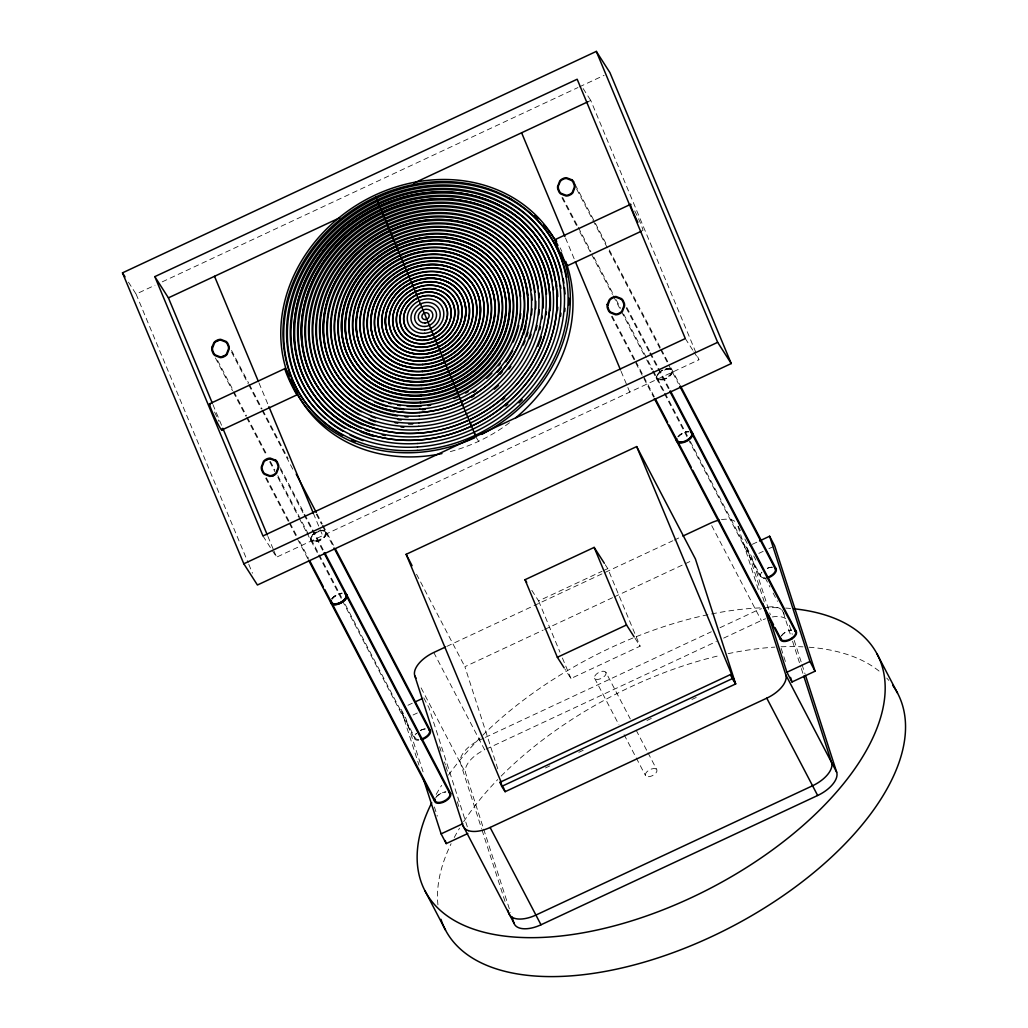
<?xml version="1.0" encoding="UTF-8"?>
<svg xmlns="http://www.w3.org/2000/svg" width="1028" height="1028" viewBox="0 0 1028 1028"><rect width="100%" height="100%" fill="white"/><g stroke="black" fill="none" stroke-linecap="round" stroke-linejoin="round"><path stroke-width="0.75" stroke-dasharray="5 3.75" d="M128.436 282.135L136.082 294.072L154.984 285.244M162.244 281.852L577.942 87.56M579.394 86.879L604.104 75.34M587.862 101.811L590.766 100.448L696.457 353.85M272.317 550.545L276.571 557.176L698.924 359.774L697.074 355.328M531.797 590.329L538.608 600.93L601.997 571.298M603.436 570.63L607.766 568.612L640.11 646.175L570.951 678.506L565.002 669.215M446.807 646.394L672.775 540.779M674.227 540.111L681.461 536.719M497.77 768.828L464.887 666.709L543.182 630.113M544.634 629.432L612.778 597.589M614.23 596.908L683.826 564.385M685.278 563.704L692.525 560.311M407.962 705.259L412.279 703.229M764.267 601.984L746.559 546.999L750.877 544.981M752.316 544.313L758.086 541.615M413.05 714.987L417.368 712.969M758.844 553.372L763.174 551.355M768.931 548.656L773.262 546.639M483.918 738.053L479.562 740.083A25.507 12.978 -27.6 0 0 460.544 763.341L481.528 828.491M485.357 737.372L711.325 631.77M720.024 627.697L756.235 610.773A25.507 12.978 -27.6 0 1 761.465 608.692M486.103 749.142L716.413 641.498M723.661 638.118L761.324 620.514A25.507 12.978 -27.6 0 1 765.577 618.753M545.47 767.929L549.813 765.899M578.815 752.342L583.159 750.311M646.959 720.487L651.302 718.456M691.908 699.49L696.252 697.447M583.12 88.524L590.766 100.448M685.316 338.559L692.975 350.497M693.823 351.82L698.924 359.774M605.209 564.629L607.766 568.612M635.021 638.221L640.11 646.175M476.015 437.157L478.662 441.295M262.962 535.961L271.469 549.222M575.127 184.526L606.34 244.24M609.321 249.932L660.606 348.042M661.351 349.469L668.046 362.267M671.014 367.947L679.791 384.601M576.657 189.113L659.912 348.363M660.657 349.79L678.364 383.508M626.874 307.539L649.799 351.383M650.531 352.797L657.933 366.945M658.665 368.358L669.755 389.573M626.18 307.873L649.105 351.704M649.837 353.131L657.239 367.266M657.971 368.679L669.806 391.308M740.456 530.551L737.5 524.91A25.507 12.978 -27.6 0 0 737.05 523.83M744.876 539.006L747.831 544.647M753.73 555.942L755.94 560.17M765.128 577.736L769.946 586.975M773.12 593.04L777.476 601.38M781.845 609.72L785.482 616.671M746.559 546.999L751.648 556.739L770.345 614.783M562.65 197.427L577.518 225.864M578.263 227.291L590.894 251.462M593.876 257.154L613.202 294.124M616.17 299.803L620.629 308.336M623.598 314.028L652.6 369.476M653.333 370.902L664.345 391.822M665.09 393.236L687.334 435.782M690.302 441.462L760.733 576.194M656.237 377.957L663.651 392.143M664.396 393.557L687.385 437.53M688.117 438.943L760.039 576.515M561.956 197.749L576.824 226.199M579.792 231.878L590.946 253.209M591.691 254.636L612.508 294.445M613.253 295.871L620.681 310.083M621.426 311.51L643.721 354.159M646.702 359.851L651.906 369.81M652.651 371.224L656.365 378.343M612.174 316.174L635.086 360.018M635.831 361.432L654.309 396.795M611.48 316.495L653.615 397.116M711.71 525.616L761.324 620.514M605.955 672.415A6.374 3.251 -27.6 0 1 598.669 679.315A6.374 3.251 -27.6 0 1 596.214 674.252A6.374 3.251 -27.6 0 1 605.955 672.415L630.292 718.957M636.191 730.253L647.254 751.404M647.987 752.817L656.841 769.741A6.374 3.251 -27.6 0 1 649.542 776.641A6.374 3.251 -27.6 0 1 647.1 771.578A6.374 3.251 -27.6 0 1 656.841 769.741M594.595 678.236L618.933 724.779M624.099 734.66L645.481 775.562M416.546 574.241L464.887 666.709M433.777 652.484L484.651 749.81A25.507 12.978 -27.6 0 0 465.633 773.082L483.199 827.617M421.12 687.912L465.633 773.082M423.806 697.845L428.894 707.585L468.768 831.305M231.544 350.407L248.647 383.11M249.393 384.536L262.024 408.707M262.77 410.133L288.046 458.475M317.035 513.923L322.239 523.882M322.985 525.308L333.997 546.215M325.889 532.363L333.303 546.536M231.596 352.154L247.954 383.431M248.699 384.857L261.33 409.028M262.076 410.455L293.301 470.169M316.341 514.244L321.546 524.203M322.291 525.629L326.004 532.735A8.16 4.163 -27.6 0 1 316.059 541.37A8.16 4.163 -27.6 0 1 313.823 534.444A8.16 4.163 -27.6 0 1 326.004 532.735M280.336 467.753L323.961 551.188M280.387 469.488L303.299 513.332M304.044 514.745L311.433 528.88M312.178 530.294L323.267 551.509M311.137 539.25L318.551 553.437M319.284 554.85L341.527 597.396M345.241 604.49L414.926 737.808M217.589 360.468L233.202 390.332M233.947 391.758L246.579 415.929M247.324 417.342L267.396 455.738M270.364 461.431L274.823 469.963M277.804 475.643L311.253 539.636M215.417 357.95L232.508 390.653M233.253 392.079L245.885 416.25M246.63 417.676L266.702 456.059M269.683 461.752L274.874 471.698M277.856 477.39L298.673 517.2M299.405 518.626L306.1 531.425M306.845 532.851L317.858 553.758M318.59 555.184L341.579 599.144M342.324 600.558L414.245 738.13M266.368 477.789L289.292 521.633M290.024 523.046L296.681 535.781M299.636 541.435L308.516 558.41M265.674 478.123L288.598 521.967M289.331 523.38L307.822 558.731M565.49 237.982L574.755 260.212M621.105 371.352L629.766 392.105M538.608 600.93L559.964 652.163M562.406 658.01L570.951 678.506M259.017 382.994L268.295 405.225M313.399 513.396L322.676 535.627M212.912 404.544L221.56 425.284M267.91 536.423L273.474 549.762M274.091 551.239L276.571 557.176M136.082 294.072L248.185 562.856M248.789 564.333L252.49 573.187M789.363 625.268L792.292 634.353M794.233 640.418L801.557 663.137M802.046 664.653L804.975 673.751M783.297 612.495L792.074 639.776M792.562 641.292L800.863 667.043M801.352 668.56L803.292 674.625M781.177 648.385L785.598 662.135M737.988 526.426L758.972 591.575M483.687 829.133L510.518 912.466M482.016 830.007L505.429 902.738M439.56 746.726L441.038 751.301M444.481 761.992L445.458 765.05M445.959 766.58L447.424 771.167M457.28 801.711L459.246 807.815M423.073 771.822L405.842 718.354L400.753 708.626L418.961 765.14M434.394 806.941L437.337 816.116M418.859 739.44A8.16 4.151 -27.6 0 1 416.443 733.401M420.439 730.433A8.16 4.151 -27.6 0 1 425.155 728.942M418.666 740.301A8.931 4.549 -27.6 0 1 416.404 733.298M420.388 730.445A8.931 4.549 -27.6 0 1 425.541 728.826M764.665 577.826A8.16 4.151 -27.6 0 1 761.928 572.159A8.931 4.549 -27.6 0 0 766.104 578.468M772.349 567.289A8.16 4.151 -27.6 0 0 765.731 569.088A8.931 4.549 -27.6 0 1 772.388 567.148M665.617 369.052A8.16 4.151 -27.6 0 1 670.474 374.269A8.16 4.151 -27.6 0 1 657.971 378.741A8.16 4.151 -27.6 0 1 662.957 370.003M331.659 598.977A8.931 4.549 -27.6 0 1 342.041 593.079M332.275 598.964A8.16 4.151 -27.6 0 1 341.771 593.567M677.915 436.759A8.931 4.549 -27.6 0 1 688.824 431.413M678.069 436.797A8.16 4.151 -27.6 0 1 688.799 431.542M678.48 436.797A8.16 4.151 -27.6 0 1 688.914 431.927M214.544 412.035A14.456 1.079 65 0 1 218.81 421.197M560.119 247.838A14.456 1.079 65 0 1 561.879 251.462M634.713 210.894A14.456 1.079 65 0 1 641.228 225.042A14.456 1.079 65 0 1 642.461 230.298M509.49 422.739A150.229 130.646 -32.7 0 1 447.951 452.191M435.641 797.908A8.16 4.151 -27.6 0 1 445.934 791.894A8.931 4.549 -27.6 0 0 435.654 797.522M332.07 598.977A8.16 4.151 -27.6 0 1 341.656 593.387M331.851 598.977A8.931 4.549 -27.6 0 1 342.041 593.272M781.383 636.101A8.16 4.151 -27.6 0 1 791.676 630.1M781.396 635.728A8.931 4.549 -27.6 0 1 791.586 630.023M721.476 519.628A25.507 12.978 -27.6 0 1 735.508 521.89M772.349 616.954A25.507 12.978 -27.6 0 1 786.381 619.216M768.289 607.073A25.507 12.978 -27.6 0 1 781.087 609.296M437.941 904.871A255.188 129.901 -27.6 0 1 451.112 843.692M454.247 837.524A255.188 129.901 -27.6 0 1 459.58 828.157M463.667 821.668A255.188 129.901 -27.6 0 1 497.745 779.558M501.137 776.101A255.188 129.901 -27.6 0 1 720.32 655.389M728.094 653.667A255.188 129.901 -27.6 0 1 774.906 647.113M781.049 646.792A255.188 129.901 -27.6 0 1 803.009 646.843M809.087 647.229A255.188 129.901 -27.6 0 1 881.369 672.993M886.714 678.095A255.188 129.901 -27.6 0 1 888.86 680.459M436.18 794.438A255.188 129.901 -27.6 0 1 441.629 785.353M448.516 775.086A255.188 129.901 -27.6 0 1 781.113 607.844M785.713 608.088A255.188 129.901 -27.6 0 1 790.622 608.46M316.38 540.728A8.16 4.151 -27.6 0 0 325.709 531.9A8.16 4.151 -27.6 0 0 313.244 534.239A8.16 4.151 -27.6 0 0 316.38 540.728M316.316 541.576A8.931 4.549 -27.6 0 0 326.518 531.926A8.931 4.549 -27.6 0 0 312.885 534.483A8.931 4.549 -27.6 0 0 316.316 541.576M662.109 379.962A8.931 4.549 -27.6 0 0 672.325 370.298A8.931 4.549 -27.6 0 0 658.678 372.868A8.931 4.549 -27.6 0 0 662.109 379.962M661.852 379.756A8.16 4.151 -27.6 0 0 671.811 371.121A8.16 4.151 -27.6 0 0 659.629 372.83A8.16 4.151 -27.6 0 0 661.852 379.756"/><path stroke-width="1.5" d="M607.856 305.393L609.848 300.202A7.17 6.232 -32.7 0 1 611.853 298.505L613.549 297.709A7.17 6.232 -32.7 0 1 616.08 297.285L621.053 299.225M216.51 341.335L218.206 340.551M224.502 355.649L222.806 356.433M266.046 460.12L267.743 459.323M274.425 475.103L272.561 475.964M122.486 272.857L596.317 51.4L609.925 72.615L731.255 363.552L257.424 585.009L243.816 563.794L122.486 272.857L125.03 276.84M154.817 276.635L577.171 79.233L685.316 338.559L262.962 535.961L154.817 276.635L168.412 297.85L212.295 403.066M168.412 297.85L339.677 217.807M413.706 183.215L587.887 101.798M555.159 239.601L630.614 204.341M209.583 403.811L285.039 368.538M567.366 265.802L641.369 231.21M221.791 430L297.259 394.726M243.816 563.794L717.66 342.337L731.255 363.552M501.446 782.848L406.137 554.323L636.666 446.576L695.416 558.962L735.662 683.941L505.133 791.688L501.728 786.381L500.019 782.269L730.548 674.535L733.953 679.829M564.154 667.892L557.356 657.29L525 579.715L594.158 547.397L604.361 563.305M445.355 647.075L433.777 652.484A25.507 12.978 -27.6 0 0 414.759 675.743L463.05 825.741L513.936 923.067A25.507 12.978 -27.6 0 0 540.998 924.789L817.658 795.492A25.507 12.978 -27.6 0 0 836.676 772.234L805.464 675.267M682.913 536.051L710.438 523.188A25.507 12.978 -27.6 0 1 719.202 520.091M415.158 701.893L422.367 698.526M759.525 540.946L769.612 536.231L774.701 545.971L815.05 671.207L791.997 681.988L786.908 672.248L768.7 615.733M557.356 657.29L626.515 624.96L634.16 636.897M501.728 786.381L732.27 678.647L735.662 683.941L636.666 446.576M467.817 833.502L446.203 843.602L441.115 833.862L462.728 823.762M786.908 672.248L809.961 661.479L769.612 536.231M463.05 825.741A25.507 12.978 -27.6 0 0 490.112 827.463L766.772 698.166A25.507 12.978 -27.6 0 0 785.803 674.895L762.866 603.693M220.737 340.127L225.71 342.054A10.884 9.47 -32.7 0 1 227.188 343.75L228.319 346.462A10.884 9.47 -32.7 0 1 228.512 348.762L226.507 353.953A7.17 6.232 -32.7 0 1 220.416 356.793M220.275 356.857L215.302 354.93A10.884 9.47 -32.7 0 1 213.824 353.234L212.693 350.522A10.884 9.47 -32.7 0 1 212.513 348.222L214.518 343.031A7.17 6.232 -32.7 0 1 220.609 340.191M270.274 458.912L275.247 460.84A10.884 9.47 -32.7 0 1 276.738 462.536L277.868 465.247A10.884 9.47 -32.7 0 1 278.048 467.534L276.044 472.739A7.17 6.232 -32.7 0 1 274.039 474.435L272.343 475.219A7.17 6.232 -32.7 0 1 269.824 475.643L264.838 473.715A10.884 9.47 -32.7 0 1 263.361 472.019L262.23 469.308A10.884 9.47 -32.7 0 1 262.05 467.008L264.055 461.816A7.17 6.232 -32.7 0 1 270.146 458.963M269.799 476.427L264.35 474.319A11.912 10.357 -32.7 0 1 262.731 472.469L261.498 469.5A11.912 10.357 -32.7 0 1 261.305 466.982L263.489 461.302A7.838 6.81 -32.7 0 1 265.674 459.452L267.524 458.578A7.838 6.81 -32.7 0 1 270.3 458.128L275.735 460.236M572.005 179.836L566.556 177.728A7.838 6.81 -32.7 0 0 563.794 178.178L561.943 179.052A7.838 6.81 -32.7 0 0 559.759 180.902L557.561 186.582A11.912 10.357 -32.7 0 0 557.754 189.101L559.001 192.069A11.912 10.357 -32.7 0 0 560.62 193.919L566.055 196.027A7.838 6.81 -32.7 0 0 568.831 195.564L570.681 194.703A7.838 6.81 -32.7 0 0 572.866 192.84L575.063 187.16A11.912 10.357 -32.7 0 0 574.858 184.654L573.624 181.686M375.837 196.952L382.198 212.205M382.21 212.231L392.388 236.658M392.4 236.684L393.673 239.704M393.685 239.742L394.945 242.762M394.958 242.801L396.217 245.821M396.23 245.846L397.489 248.879M397.502 248.904L398.761 251.937M398.774 251.963L400.033 254.983M400.046 255.021L401.318 258.041M401.331 258.079L420.426 303.877M420.439 303.915L437.016 343.635M438.288 346.693L437.029 343.66M439.56 349.751L438.301 346.719M440.832 352.81L439.573 349.777M442.104 355.855L440.845 352.835M443.389 358.913L442.117 355.894M461.225 401.691L461.739 402.501L443.402 358.939M462.497 404.749L463.037 405.585M470.798 424.114L470.143 423.086L475.309 435.062M473.972 432.248L474.692 433.366M475.244 435.307L475.977 436.463M525 579.715L526.709 582.362M500.019 782.269L502.563 786.253M622.531 300.908L623.662 303.62A10.884 9.47 -32.7 0 1 623.842 305.92L621.837 311.111A7.17 6.232 -32.7 0 1 619.845 312.808L618.149 313.604A7.17 6.232 -32.7 0 1 615.618 314.028L610.645 312.088A10.884 9.47 -32.7 0 1 609.167 310.405L608.036 307.693M277.354 462.086L278.601 465.054A11.912 10.357 -32.7 0 1 278.794 467.56L276.609 473.24A7.838 6.81 -32.7 0 1 269.94 476.362M877.141 654.116L897.495 693.039M680.536 386.014L776.179 568.972M679.842 386.348L775.485 569.294M670.5 390.987L796.417 631.783M669.806 391.308L795.723 632.104M809.961 661.479L815.05 671.207M655.787 399.622L667.622 422.251M669.1 425.078L691.266 467.393M692.744 470.233L773.557 624.818M775.035 627.658L780.972 638.992M676.475 440.768L780.278 639.326M654.361 398.53L676.54 440.961M785.803 674.895L836.676 772.234M766.772 698.166L817.658 795.492M406.137 554.323L412.087 565.696M414.759 675.743L416.032 678.184M490.112 827.463L540.998 924.789M296.218 474.114L316.29 512.509M335.475 549.055L430.372 730.587M334.036 547.963L429.691 730.908M324.694 552.601L450.675 793.59M324 552.923L449.981 793.912M309.993 561.237L323.293 586.692M324.784 589.519L435.229 800.799M308.554 560.144L434.536 801.12M425.168 891.186L445.522 930.122M470.169 422.765L461.238 401.73M596.317 51.4L717.66 342.337M521.607 132.779L564.873 236.504M575.372 261.69L620.488 369.874M730.548 674.535L732.27 678.647M594.158 547.397L626.515 624.96M503.283 787.268L505.133 791.688M214.518 276.301L258.401 381.516M268.912 406.702L313.399 513.396M222.806 428.252L267.293 534.945M803.78 676.141L831.588 762.493A25.507 12.978 -27.6 0 1 812.57 785.752L535.909 915.061A25.507 12.978 -27.6 0 1 508.847 913.339L507.871 910.307M790.519 677.401L791.997 681.988M511.983 917.015L513.936 923.067M445.214 840.544L446.203 843.602M423.395 778.877L441.115 833.862M428.959 729.739A8.16 4.151 -27.6 0 1 428.213 734.75A8.16 4.151 -27.6 0 1 420.876 739.119M429.126 729.302A8.931 4.549 -27.6 0 1 429.537 734.352A8.931 4.549 -27.6 0 1 422.033 739.62M774.765 568.124A8.16 4.151 -27.6 0 1 774.174 572.943A8.16 4.151 -27.6 0 1 767.209 577.363M774.572 567.52A8.931 4.549 -27.6 0 1 775.343 572.737A8.931 4.549 -27.6 0 1 767.248 578.186M344.791 593.259A8.931 4.549 -27.6 0 1 341.026 602.781A8.931 4.549 -27.6 0 1 330.785 600.699M345.549 594.39A8.16 4.151 -27.6 0 1 340.101 602.806A8.16 4.151 -27.6 0 1 331.363 601.02M275.671 460.069A11.912 10.357 -32.7 0 1 277.29 461.919M691.137 431.824A8.931 4.549 -27.6 0 1 686.023 441.565A8.931 4.549 -27.6 0 1 676.797 438.532M691.343 432.775A8.16 4.151 -27.6 0 1 686.91 440.665A8.16 4.151 -27.6 0 1 677.234 440.639A8.16 4.151 -27.6 0 0 687.064 440.138A8.16 4.151 -27.6 0 0 691.201 432.377M620.989 299.071A10.884 9.47 -32.7 0 1 622.467 300.767M607.972 307.539A10.884 9.47 -32.7 0 1 607.792 305.239M571.928 179.669A11.912 10.357 -32.7 0 1 573.547 181.519M221.778 429.061A14.456 1.079 65 0 1 214.634 417.214A14.456 1.079 65 0 1 210.342 404.518M296.449 391.334A14.456 1.079 65 0 1 293.828 389.483A14.456 1.079 65 0 1 285.334 370.44A14.456 1.079 65 0 1 289.575 375.914M567.353 264.864A14.456 1.079 65 0 1 559.566 251.603A14.456 1.079 65 0 1 556.688 241.516M637.861 222.305A14.456 1.079 65 0 1 630.704 204.354M383.624 401.575A98.624 85.761 -32.7 0 1 371.995 250.1A98.624 85.761 -32.7 0 1 520.605 296.681M520.695 313.553A98.624 85.761 -32.7 0 1 520.039 318.796M518.767 325.336A98.624 85.761 -32.7 0 1 513.165 342.041M500.289 363.565A98.624 85.761 -32.7 0 1 498.516 365.775M491.859 373.203A98.624 85.761 -32.7 0 1 486.681 378.15M468.074 391.655A98.624 85.761 -32.7 0 1 465.568 393.069M457.845 396.924A98.624 85.761 -32.7 0 1 453.888 398.62M430.693 405.199A98.624 85.761 -32.7 0 1 427.918 405.61M420.966 406.33A98.624 85.761 -32.7 0 1 407.204 406.343M400.457 405.636A98.624 85.761 -32.7 0 1 397.785 405.212M391.231 403.837A98.624 85.761 -32.7 0 1 388.661 403.156M369.617 399.468A102.427 89.063 -32.7 0 1 339.111 283.471A102.427 89.063 -32.7 0 1 462.6 226.713A102.427 89.063 -32.7 0 1 521.312 329.744M512.728 350.766A102.427 89.063 -32.7 0 1 505.789 361.856M501.33 367.69A102.427 89.063 -32.7 0 1 497.475 372.162M476.054 390.601A102.427 89.063 -32.7 0 1 473.548 392.233M425.117 409.414A102.427 89.063 -32.7 0 1 422.238 409.697M403.683 409.581A102.427 89.063 -32.7 0 1 393.981 408.129M387.248 406.51A102.427 89.063 -32.7 0 1 374.449 401.845M394.238 411.817A106.218 92.366 -32.7 0 1 325.285 312.049A106.218 92.366 -32.7 0 1 430 220.712A106.218 92.366 -32.7 0 1 527.917 295.19M525.938 326.043A106.218 92.366 -32.7 0 1 523.586 334.434M502.165 371.943A106.218 92.366 -32.7 0 1 500.135 374.243M474.011 395.883A106.218 92.366 -32.7 0 1 471.351 397.476M397.566 415.967A110.009 95.655 -32.7 0 1 320.993 316.29A110.009 95.655 -32.7 0 1 425.515 217.782A110.009 95.655 -32.7 0 1 531.013 290.192M531.579 294.445A110.009 95.655 -32.7 0 1 532.016 300.176M531.99 308.875A110.009 95.655 -32.7 0 1 531.527 314.722M527.994 332.198A110.009 95.655 -32.7 0 1 526.606 336.529M525.038 340.808A110.009 95.655 -32.7 0 1 523.278 345.035M510.813 366.521A110.009 95.655 -32.7 0 1 508.911 369.039M408.142 416.931A110.009 95.655 -32.7 0 1 405.096 416.764M371.532 412.575A113.8 98.958 -32.7 0 1 365.75 238.457A113.8 98.958 -32.7 0 1 535.061 292.235M535.742 301.127A113.8 98.958 -32.7 0 1 535.665 308.631M531.065 334.254A113.8 98.958 -32.7 0 1 529.574 338.713M498.529 385.461A113.8 98.958 -32.7 0 1 494.442 389.162M401.254 419.964A113.8 98.958 -32.7 0 1 398.144 419.617M361.342 411.817A117.59 102.26 -32.7 0 1 366.559 233.87A117.59 102.26 -32.7 0 1 538.286 288.418M538.89 292.954A117.59 102.26 -32.7 0 1 539.276 297.542M539.25 309.942A117.59 102.26 -32.7 0 1 538.839 314.632M537.053 325.555A117.59 102.26 -32.7 0 1 535.922 330.219M412.678 423.986A117.59 102.26 -32.7 0 1 408.579 423.947M397.772 423.138A117.59 102.26 -32.7 0 1 395.099 422.778M375.567 418.023A117.59 102.26 -32.7 0 1 371.172 416.379M359.273 414.901A121.394 105.563 -32.7 0 1 374.372 225.016A121.394 105.563 -32.7 0 1 543.015 308.143M542.309 316.2A121.394 105.563 -32.7 0 1 541.936 318.886M540.407 326.93A121.394 105.563 -32.7 0 1 539.764 329.615M403.824 427.237A121.394 105.563 -32.7 0 1 401.036 427.018M375.503 421.827A121.394 105.563 -32.7 0 1 369.168 419.514M373.935 425.129A125.185 108.852 -32.7 0 1 358.065 231.968A125.185 108.852 -32.7 0 1 546.459 294.175M546.408 312.037A125.185 108.852 -32.7 0 1 546.125 314.812M541.37 336.888A125.185 108.852 -32.7 0 1 537.901 346.372M328.947 401.216A128.975 112.155 -32.7 0 1 372.406 218.63A128.975 112.155 -32.7 0 1 547.436 277.033M548.875 283.818A128.975 112.155 -32.7 0 1 549.517 287.943M550.006 292.106A128.975 112.155 -32.7 0 1 550.186 310.495M504.812 397.875A128.975 112.155 -32.7 0 1 502.435 399.918M363.025 424.885A128.975 112.155 -32.7 0 1 342.363 413.063M337.994 409.658A128.975 112.155 -32.7 0 1 332.828 405.109M361.188 428.085A132.766 115.457 -32.7 0 1 353.349 227.368A132.766 115.457 -32.7 0 1 552.242 281.454M553.167 287.12A132.766 115.457 -32.7 0 1 553.527 289.973M385.23 435.525A132.766 115.457 -32.7 0 1 382.287 434.908M369.412 431.272A132.766 115.457 -32.7 0 1 365.261 429.755M351.255 427.404A136.557 118.747 -32.7 0 1 352.604 223.834A136.557 118.747 -32.7 0 1 554.606 274.733M556.135 281.916A136.557 118.747 -32.7 0 1 556.816 286.285M557.33 290.706A136.557 118.747 -32.7 0 1 557.741 296.642M557.703 307.141A136.557 118.747 -32.7 0 1 557.523 310.16M507.871 404.094A136.557 118.747 -32.7 0 1 505.699 405.919M373.614 436.399A136.557 118.747 -32.7 0 1 360.738 431.876M345.177 428.265A140.361 122.049 -32.7 0 1 355.431 217.769A140.361 122.049 -32.7 0 1 559.489 279.475M560.466 285.463A140.361 122.049 -32.7 0 1 560.838 288.482M560.915 313.103A140.361 122.049 -32.7 0 1 560.568 316.213M325.349 418.679A144.151 125.352 -32.7 0 1 360.867 210.303A144.151 125.352 -32.7 0 1 561.776 272.446M563.113 278.498A144.151 125.352 -32.7 0 1 563.897 283.098M564.5 287.737A144.151 125.352 -32.7 0 1 565.014 293.995M564.963 308.246A144.151 125.352 -32.7 0 1 564.719 311.433M522.288 399.789A144.151 125.352 -32.7 0 1 519.089 402.937M363.09 440.614A144.151 125.352 -32.7 0 1 349.931 435.024M343.018 431.297A144.151 125.352 -32.7 0 1 328.909 421.647M342.838 435.474A147.942 128.654 -32.7 0 1 350.587 213.194A147.942 128.654 -32.7 0 1 566.736 277.509M568.844 298.03A147.942 128.654 -32.7 0 1 568.78 305.008M355.341 441.526A147.942 128.654 -32.7 0 1 351.499 439.856M565.67 261.305A150.229 130.646 -32.7 0 1 515.632 417.895M441.95 453.566A150.229 130.646 -32.7 0 1 290.718 379.242M509.207 198.263A150.229 130.646 -32.7 0 1 511.687 199.573M534.573 215.623A150.229 130.646 -32.7 0 1 538.081 218.9M543.619 224.669A150.229 130.646 -32.7 0 1 555.12 239.897M474.602 437.812A150.229 130.646 -32.7 0 1 290.513 381.17A150.229 130.646 -32.7 0 1 370.067 197.543A150.229 130.646 -32.7 0 1 557.934 245.461M561.262 252.708A150.229 130.646 -32.7 0 1 481.631 434.407M449.262 792.729A8.16 4.151 -27.6 0 1 443.839 801.172A8.16 4.151 -27.6 0 1 435.101 799.347M448.696 792.01A8.931 4.549 -27.6 0 1 444.649 801.634A8.931 4.549 -27.6 0 1 434.741 799.154M345.459 594.184A8.16 4.151 -27.6 0 1 340.037 602.614A8.16 4.151 -27.6 0 1 331.312 600.802M344.894 593.452A8.931 4.549 -27.6 0 1 341.129 602.935A8.931 4.549 -27.6 0 1 330.823 600.994M795.004 630.922A8.16 4.151 -27.6 0 1 790.609 638.825A8.16 4.151 -27.6 0 1 780.907 638.812M795.171 630.485A8.931 4.549 -27.6 0 1 789.812 640.11A8.931 4.549 -27.6 0 1 780.483 637.347M892.715 685.329A255.188 129.901 -27.6 0 1 730.021 927.577A255.188 129.901 -27.6 0 1 440.973 919.328M793.834 608.769A255.188 129.901 -27.6 0 1 849.989 775.446A255.188 129.901 -27.6 0 1 548.232 937.099A255.188 129.901 -27.6 0 1 431.747 802.74M211.832 347.348L211.755 348.196A11.912 10.357 -32.7 0 0 211.961 350.715L213.194 353.683A11.912 10.357 -32.7 0 0 214.813 355.534L220.262 357.641A7.838 6.81 -32.7 0 0 223.025 357.179L224.875 356.318A7.838 6.81 -32.7 0 0 227.059 354.467L229.257 348.788A11.912 10.357 -32.7 0 0 229.051 346.269L227.818 343.301A11.912 10.357 -32.7 0 0 226.199 341.45L220.763 339.343A7.838 6.81 -32.7 0 0 217.987 339.805L216.137 340.666A7.838 6.81 -32.7 0 0 213.952 342.517L211.832 347.348M558.384 185.824L558.307 186.608A10.884 9.47 -32.7 0 0 558.5 188.908L559.63 191.619A10.884 9.47 -32.7 0 0 561.108 193.315L566.081 195.243A7.17 6.232 -32.7 0 0 568.612 194.819L570.309 194.022A7.17 6.232 -32.7 0 0 572.3 192.339L574.305 187.135A10.884 9.47 -32.7 0 0 574.125 184.847L572.994 182.136A10.884 9.47 -32.7 0 0 571.517 180.44L566.531 178.512A7.17 6.232 -32.7 0 0 564.012 178.923L562.316 179.72A7.17 6.232 -32.7 0 0 560.311 181.416L558.384 185.824M607.175 304.506L607.098 305.367A11.912 10.357 -32.7 0 0 607.304 307.886L608.537 310.841A11.912 10.357 -32.7 0 0 610.157 312.692L615.605 314.812A7.838 6.81 -32.7 0 0 618.368 314.35L620.218 313.476A7.838 6.81 -32.7 0 0 622.403 311.625L624.6 305.946A11.912 10.357 -32.7 0 0 624.394 303.44L623.161 300.472A11.912 10.357 -32.7 0 0 621.542 298.621L616.093 296.501A7.838 6.81 -32.7 0 0 613.331 296.963L611.48 297.837A7.838 6.81 -32.7 0 0 609.296 299.688L607.175 304.506M417.496 446.962A144.19 125.377 -32.7 0 0 549.723 242.916A144.19 125.377 -32.7 0 0 309.415 258.516A144.19 125.377 -32.7 0 0 417.496 446.962M417.702 443.492A140.361 122.049 -32.7 0 0 546.421 244.857A140.361 122.049 -32.7 0 0 312.499 260.058A140.361 122.049 -32.7 0 0 417.702 443.492M417.908 440.074A136.595 118.785 -32.7 0 0 543.182 246.771A136.595 118.785 -32.7 0 0 315.519 261.549A136.595 118.785 -32.7 0 0 417.908 440.074A136.557 118.747 -32.7 0 0 543.157 246.784A136.557 118.747 -32.7 0 0 315.557 261.575A136.557 118.747 -32.7 0 0 417.921 440.048M418.126 436.63A132.805 115.483 -32.7 0 0 539.918 248.699A132.805 115.483 -32.7 0 0 318.577 263.065A132.805 115.483 -32.7 0 0 418.126 436.63M418.332 433.199A129.014 112.193 -32.7 0 0 536.655 250.626A129.014 112.193 -32.7 0 0 321.635 264.582A129.014 112.193 -32.7 0 0 418.332 433.199A128.975 112.155 -32.7 0 0 536.616 250.639A128.975 112.155 -32.7 0 0 321.661 264.594A128.975 112.155 -32.7 0 0 418.345 433.161M418.55 429.755A125.223 108.891 -32.7 0 0 533.378 252.554A125.223 108.891 -32.7 0 0 324.694 266.098A125.223 108.891 -32.7 0 0 418.55 429.755M418.756 426.312A121.432 105.588 -32.7 0 0 530.114 254.469A121.432 105.588 -32.7 0 0 327.752 267.614A121.432 105.588 -32.7 0 0 418.756 426.312M418.974 422.868A117.629 102.286 -32.7 0 0 526.85 256.396A117.629 102.286 -32.7 0 0 330.798 269.13A117.629 102.286 -32.7 0 0 418.974 422.868M419.193 419.398A113.8 98.958 -32.7 0 0 523.548 258.349A113.8 98.958 -32.7 0 0 333.882 270.66A113.8 98.958 -32.7 0 0 419.193 419.398M419.398 415.954A110.009 95.655 -32.7 0 0 520.284 260.277A110.009 95.655 -32.7 0 0 336.94 272.176A110.009 95.655 -32.7 0 0 419.398 415.954M419.604 412.536A106.257 92.392 -32.7 0 0 517.045 262.179A106.257 92.392 -32.7 0 0 339.972 273.679A106.257 92.392 -32.7 0 0 419.604 412.536A106.218 92.366 -32.7 0 0 517.02 262.204A106.218 92.366 -32.7 0 0 339.998 273.692A106.218 92.366 -32.7 0 0 419.617 412.511M419.822 409.105A102.466 89.102 -32.7 0 0 513.782 264.106A102.466 89.102 -32.7 0 0 343.018 275.196A102.466 89.102 -32.7 0 0 419.822 409.105M420.028 405.623A98.624 85.761 -32.7 0 0 510.479 266.046A98.624 85.761 -32.7 0 0 346.102 276.725A98.624 85.761 -32.7 0 0 420.028 405.623M420.246 402.179A94.833 82.471 -32.7 0 0 507.215 267.974A94.833 82.471 -32.7 0 0 349.16 278.241A94.833 82.471 -32.7 0 0 420.246 402.179M420.452 398.736A91.042 79.169 -32.7 0 0 503.951 269.901A91.042 79.169 -32.7 0 0 352.219 279.757A91.042 79.169 -32.7 0 0 420.452 398.736M420.67 395.33A87.29 75.905 -32.7 0 0 500.713 271.816A87.29 75.905 -32.7 0 0 355.238 281.261A87.29 75.905 -32.7 0 0 420.67 395.33A87.252 75.866 -32.7 0 0 500.687 271.829A87.252 75.866 -32.7 0 0 355.277 281.274A87.252 75.866 -32.7 0 0 420.67 395.305M420.876 391.886A83.486 72.602 -32.7 0 0 497.449 273.744A83.486 72.602 -32.7 0 0 358.297 282.777A83.486 72.602 -32.7 0 0 420.876 391.886A83.461 72.577 -32.7 0 0 497.411 273.756A83.461 72.577 -32.7 0 0 358.322 282.79A83.461 72.577 -32.7 0 0 420.876 391.861M421.094 388.417A79.657 69.274 -32.7 0 0 494.147 275.684A79.657 69.274 -32.7 0 0 361.381 284.306A79.657 69.274 -32.7 0 0 421.094 388.417M421.3 384.973A75.866 65.972 -32.7 0 0 490.883 277.611A75.866 65.972 -32.7 0 0 364.439 285.823A75.866 65.972 -32.7 0 0 421.3 384.973M421.519 381.568A72.114 62.708 -32.7 0 0 487.645 279.513A72.114 62.708 -32.7 0 0 367.459 287.326A72.114 62.708 -32.7 0 0 421.519 381.568M421.519 381.529A72.076 62.669 -32.7 0 0 487.619 279.539A72.076 62.669 -32.7 0 0 367.497 287.339A72.076 62.669 -32.7 0 0 421.519 381.529M421.724 378.086A68.285 59.38 -32.7 0 0 484.342 281.466A68.285 59.38 -32.7 0 0 370.543 288.855A68.285 59.38 -32.7 0 0 421.724 378.086M421.943 374.68A64.52 56.116 -32.7 0 0 481.117 283.368A64.52 56.116 -32.7 0 0 373.575 290.346A64.52 56.116 -32.7 0 0 421.943 374.68M422.148 371.236A60.729 52.813 -32.7 0 0 477.84 285.296A60.729 52.813 -32.7 0 0 376.634 291.862A60.729 52.813 -32.7 0 0 422.148 371.236M422.367 367.793A56.938 49.511 -32.7 0 0 474.576 287.223A56.938 49.511 -32.7 0 0 379.679 293.378A56.938 49.511 -32.7 0 0 422.367 367.793M422.367 367.767A56.9 49.485 -32.7 0 0 474.55 287.236A56.9 49.485 -32.7 0 0 379.717 293.404A56.9 49.485 -32.7 0 0 422.367 367.767M422.572 364.349A53.148 46.209 -32.7 0 0 471.312 289.151A53.148 46.209 -32.7 0 0 382.737 294.895A53.148 46.209 -32.7 0 0 422.572 364.349M422.791 360.879A49.318 42.88 -32.7 0 0 468.01 291.091A49.318 42.88 -32.7 0 0 385.821 296.424A49.318 42.88 -32.7 0 0 422.791 360.879M422.996 357.436A45.515 39.578 -32.7 0 0 464.746 293.019A45.515 39.578 -32.7 0 0 388.88 297.94A45.515 39.578 -32.7 0 0 422.996 357.436M423.215 354.03A41.762 36.314 -32.7 0 0 461.508 294.92A41.762 36.314 -32.7 0 0 391.899 299.444A41.762 36.314 -32.7 0 0 423.215 354.03A41.724 36.288 -32.7 0 0 461.482 294.946A41.724 36.288 -32.7 0 0 391.938 299.456A41.724 36.288 -32.7 0 0 423.215 353.992M423.42 350.548A37.933 32.986 -32.7 0 0 458.205 296.874A37.933 32.986 -32.7 0 0 394.983 300.973A37.933 32.986 -32.7 0 0 423.42 350.548M423.639 347.117A34.142 29.683 -32.7 0 0 454.941 298.801A34.142 29.683 -32.7 0 0 398.042 302.489A34.142 29.683 -32.7 0 0 423.639 347.117M423.844 343.673A30.352 26.394 -32.7 0 0 451.677 300.729A30.352 26.394 -32.7 0 0 401.1 304.005A30.352 26.394 -32.7 0 0 423.844 343.673M424.05 340.255A26.587 23.117 -32.7 0 0 448.439 302.63A26.587 23.117 -32.7 0 0 404.12 305.509A26.587 23.117 -32.7 0 0 424.05 340.255M424.268 336.786A22.757 19.789 -32.7 0 0 445.137 304.571A22.757 19.789 -32.7 0 0 407.216 307.038A22.757 19.789 -32.7 0 0 424.268 336.786M424.487 333.342A18.967 16.499 -32.7 0 0 441.873 306.498A18.967 16.499 -32.7 0 0 410.262 308.554A18.967 16.499 -32.7 0 0 424.487 333.342M424.731 329.962A15.176 13.197 -32.7 0 0 438.648 308.49A15.176 13.197 -32.7 0 0 413.359 310.122A15.176 13.197 -32.7 0 0 424.731 329.962M424.937 326.493A11.385 9.894 -32.7 0 0 435.371 310.392A11.385 9.894 -32.7 0 0 416.404 311.625A11.385 9.894 -32.7 0 0 424.937 326.493M425.117 323.023A7.582 6.592 -32.7 0 0 432.081 312.281A7.582 6.592 -32.7 0 0 419.437 313.103A7.582 6.592 -32.7 0 0 425.117 323.023M425.335 319.579A3.791 3.302 -32.7 0 0 428.804 314.208A3.791 3.302 -32.7 0 0 422.482 314.619A3.791 3.302 -32.7 0 0 425.335 319.579M424.346 336.901A22.757 19.789 -32.7 0 0 445.214 304.699A22.757 19.789 -32.7 0 0 407.281 307.154A22.757 19.789 -32.7 0 0 424.346 336.901M424.153 340.371A26.548 23.091 -32.7 0 0 448.504 302.797A26.548 23.091 -32.7 0 0 404.248 305.676A26.548 23.091 -32.7 0 0 424.153 340.371M423.96 343.853A30.352 26.394 -32.7 0 0 451.793 300.908A30.352 26.394 -32.7 0 0 401.216 304.185A30.352 26.394 -32.7 0 0 423.96 343.853M423.767 347.323A34.142 29.683 -32.7 0 0 455.083 299.007A34.142 29.683 -32.7 0 0 398.183 302.707A34.142 29.683 -32.7 0 0 423.767 347.323M423.575 350.792A37.933 32.986 -32.7 0 0 458.372 297.118A37.933 32.986 -32.7 0 0 395.15 301.217A37.933 32.986 -32.7 0 0 423.575 350.792M423.382 354.274A41.724 36.288 -32.7 0 0 461.649 295.216A41.724 36.288 -32.7 0 0 392.105 299.739A41.724 36.288 -32.7 0 0 423.382 354.274M423.189 357.744A45.515 39.578 -32.7 0 0 464.939 293.327A45.515 39.578 -32.7 0 0 389.072 298.248A45.515 39.578 -32.7 0 0 423.189 357.744M423.009 361.214A49.318 42.88 -32.7 0 0 468.228 291.425A49.318 42.88 -32.7 0 0 386.04 296.771A49.318 42.88 -32.7 0 0 423.009 361.214M422.816 364.683A53.109 46.183 -32.7 0 0 471.518 289.536A53.109 46.183 -32.7 0 0 383.007 295.28A53.109 46.183 -32.7 0 0 422.816 364.683M422.624 368.165A56.9 49.485 -32.7 0 0 474.807 287.634A56.9 49.485 -32.7 0 0 379.974 293.802A56.9 49.485 -32.7 0 0 422.624 368.165M422.431 371.635A60.691 52.775 -32.7 0 0 478.084 285.745A60.691 52.775 -32.7 0 0 376.929 292.312A60.691 52.775 -32.7 0 0 422.431 371.635M422.238 375.104A64.494 56.077 -32.7 0 0 481.374 283.844A64.494 56.077 -32.7 0 0 373.896 290.834A64.494 56.077 -32.7 0 0 422.238 375.104M422.045 378.587A68.285 59.38 -32.7 0 0 484.663 281.955A68.285 59.38 -32.7 0 0 370.864 289.343A68.285 59.38 -32.7 0 0 422.045 378.587M421.853 382.056A72.076 62.669 -32.7 0 0 487.953 280.053A72.076 62.669 -32.7 0 0 367.831 287.853A72.076 62.669 -32.7 0 0 421.853 382.056M421.66 385.526A75.866 65.972 -32.7 0 0 491.23 278.164A75.866 65.972 -32.7 0 0 364.799 286.375A75.866 65.972 -32.7 0 0 421.66 385.526M421.467 388.995A79.657 69.274 -32.7 0 0 494.519 276.262A79.657 69.274 -32.7 0 0 361.753 284.884A79.657 69.274 -32.7 0 0 421.467 388.995M421.274 392.478A83.461 72.577 -32.7 0 0 497.809 274.373A83.461 72.577 -32.7 0 0 358.721 283.407A83.461 72.577 -32.7 0 0 421.274 392.478M421.082 395.947A87.252 75.866 -32.7 0 0 501.099 272.484A87.252 75.866 -32.7 0 0 355.688 281.916A87.252 75.866 -32.7 0 0 421.082 395.947M420.889 399.417A91.042 79.169 -32.7 0 0 504.388 270.582A91.042 79.169 -32.7 0 0 352.655 280.438A91.042 79.169 -32.7 0 0 420.889 399.417M420.696 402.899A94.833 82.471 -32.7 0 0 507.665 268.693A94.833 82.471 -32.7 0 0 349.623 278.948A94.833 82.471 -32.7 0 0 420.696 402.899M417.278 450.367A147.942 128.654 -32.7 0 0 552.948 241.015A147.942 128.654 -32.7 0 0 306.395 257.026A147.942 128.654 -32.7 0 0 417.278 450.367"/></g></svg>
